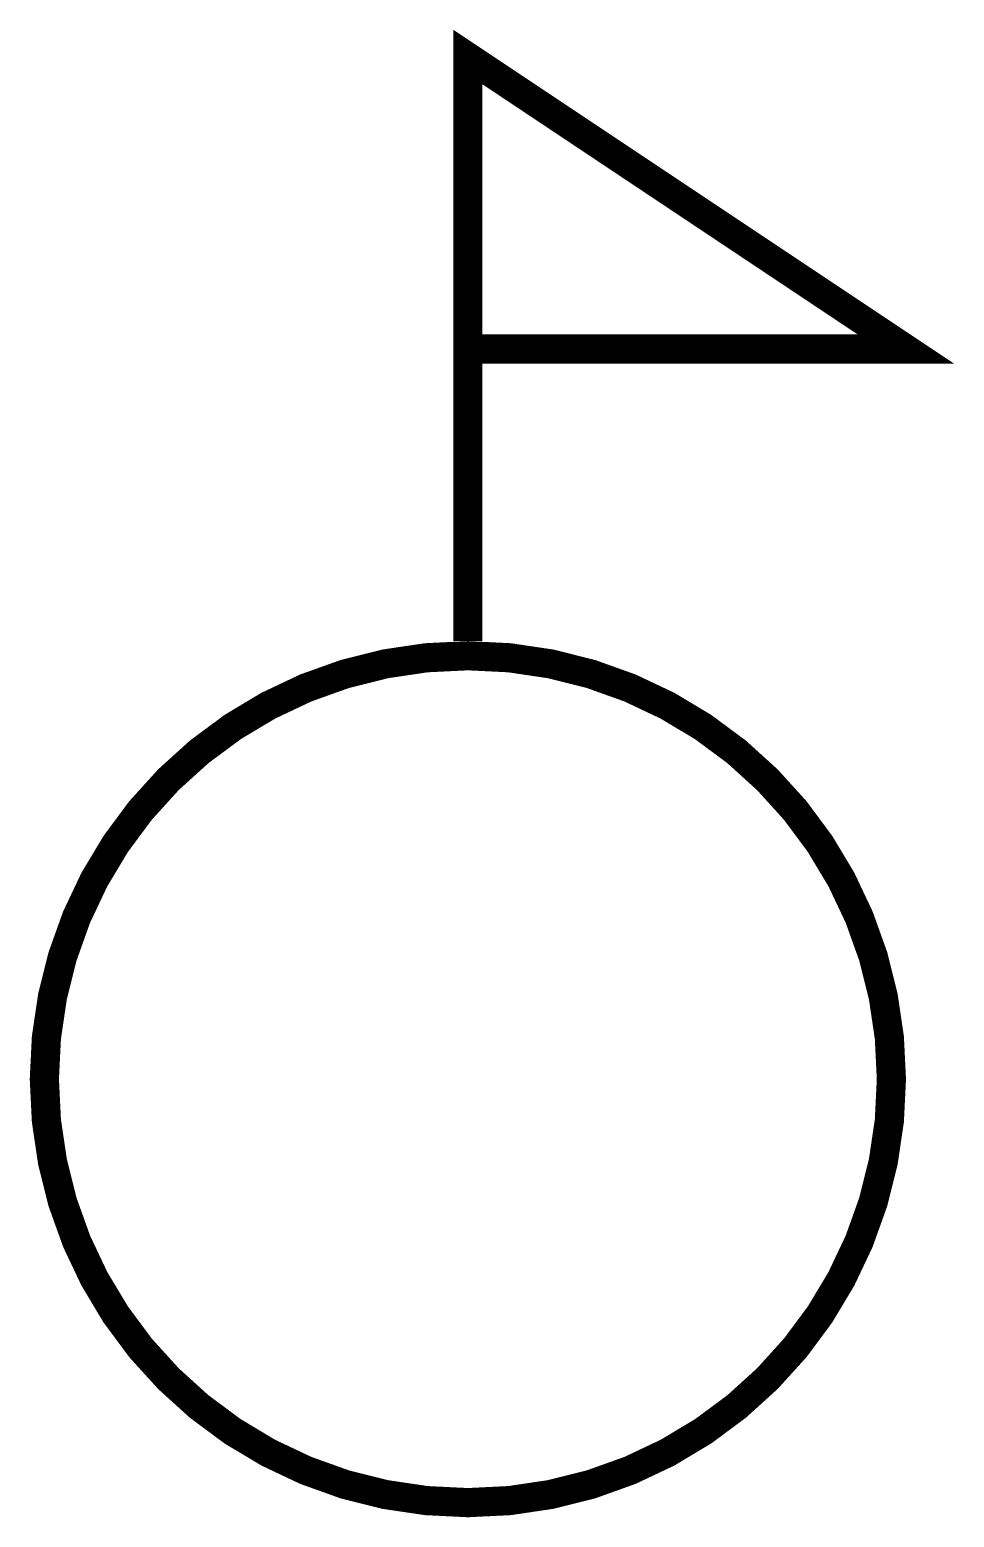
# Model space of a CAD drawing. Extents: x 0 to 3.17, y 0 to 5.09.
import ezdxf

# ---------------------------------------------------------------- set-up
doc = ezdxf.new("R2010")
doc.units = 0
doc.header["$MEASUREMENT"] = 0
doc.layers.get('0').update_dxf_attribs({"linetype": 'CONTINUOUS'})

msp = doc.modelspace()

# ---------------------------------------------------------------- linework, layer by layer
at = {"const_width": 0.1}
msp.add_lwpolyline([(1.5, 3), (1.5, 5), (3, 4), (1.5, 4)], dxfattribs=at)
msp.add_lwpolyline([(0.05, 1.5, 1), (2.95, 1.5, 1)], format="xyb", close=True, dxfattribs=at)

doc.saveas('drawing.dxf')
